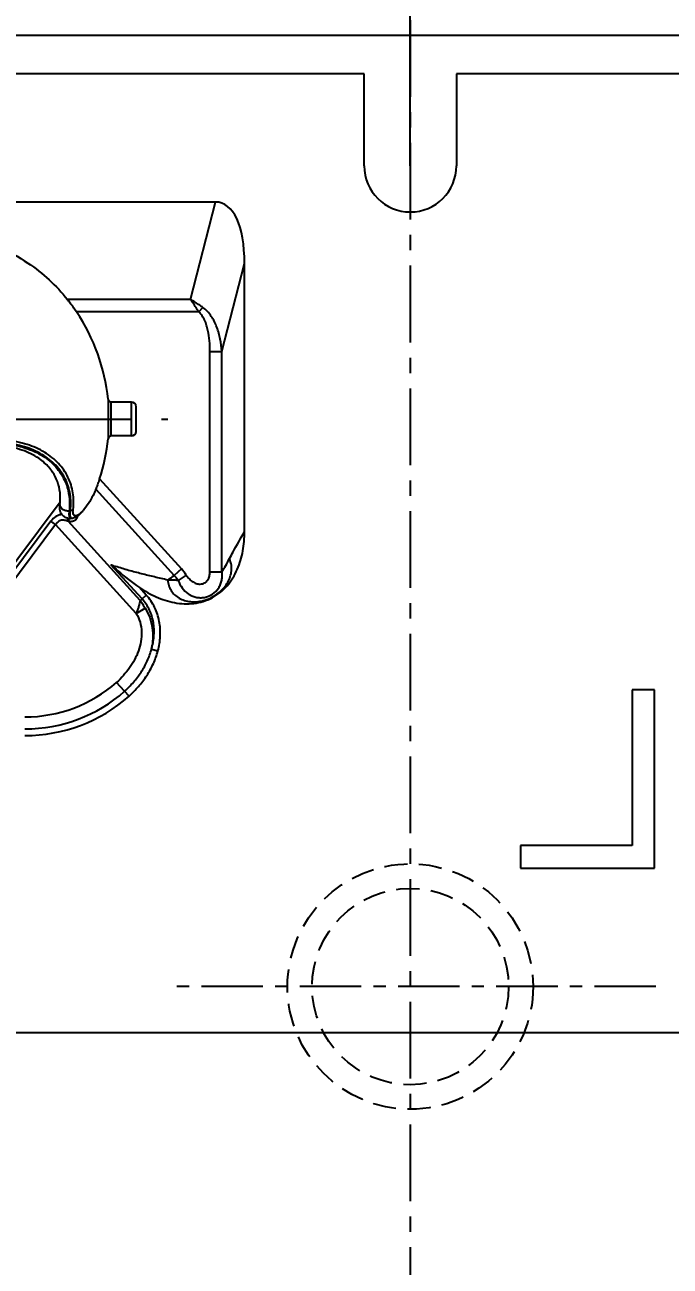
# Model space of a CAD drawing. Header units: millimetres. Extents: x 23075 to 24509, y -21593 to -20579.
# Drawn here: x 24207 to 24249, y -21012.1 to -20931.2 of the extents above; entities that cross this region are included whole.
import ezdxf

# ---------------------------------------------------------------- set-up
doc = ezdxf.new("R2010")
doc.units = ezdxf.units.MM
doc.header["$LTSCALE"] = 8
doc.linetypes.add('CENTER', pattern=[2, 1.25, -0.25, 0.25, -0.25])
doc.linetypes.add('HIDDEN', pattern=[0.375, 0.25, -0.125])
doc.layers.get('DEFPOINTS').update_dxf_attribs({"color": 6})
doc.layers.add('Cav-cor', color=30, linetype='Continuous')
doc.layers.add('CL', color=1, linetype='Continuous')
doc.layers.add('dim', color=3, linetype='Continuous', lineweight=15)
doc.styles.get("Standard").update_dxf_attribs({"font": 'txt.shx', "width": 0.8, "bigfont": 'chineset.shx'})
doc.dimstyles.new('ISO-25', dxfattribs={"dimtxt": 5, "dimasz": 4, "dimexe": 0.3, "dimexo": 0.3, "dimtad": 0, "dimzin": 1, "dimdsep": 46, "dimtxsty": 'Standard', "dimcen": 0, "dimclrd": 3, "dimclre": 3, "dimclrt": 3, "dimazin": 0, "dimtfac": 1, "dimtofl": 0, "dimtmove": 0, "dimatfit": 0, "dimfxl": 0, "dimarcsym": 0})

# ---------------------------------------------------------------- blocks, each defined once
blk = doc.blocks.new('*D27606')
at = {"layer": 'DEFPOINTS', "color": 0}
for p in [(24332.076, -20963.885), (24132.076, -20982.885), (24132.076, -21079.036)]:
    blk.add_point(p, dxfattribs=at)
at = {"layer": 'dim', "color": 3, "lineweight": -2}
for p, q in [((24332.076, -20964.185), (24332.076, -21079.336)), ((24132.076, -20983.185), (24132.076, -21079.336)), ((24136.076, -21079.036), (24222.784, -21079.036)), ((24328.076, -21079.036), (24241.368, -21079.036))]:
    blk.add_line(p, q, dxfattribs=at)
at = {"layer": 'dim', "color": 3}
for points in [[(24136.076, -21078.37), (24136.076, -21079.703), (24132.076, -21079.036)], [(24328.076, -21079.703), (24328.076, -21078.37), (24332.076, -21079.036)]]:
    blk.add_solid(points, dxfattribs=at)
at = {"layer": 'dim', "color": 3, "insert": (24232.076, -21079.036), "char_height": 5, "attachment_point": 5}
blk.add_mtext('200.00', dxfattribs=at)
blk = doc.blocks.new('*D28271')
at = {"layer": 'DEFPOINTS', "color": 0}
for p in [(24132.076, -20982.885), (24267.076, -20996.885), (24267.076, -21022.524)]:
    blk.add_point(p, dxfattribs=at)
at = {"layer": 'dim', "color": 3, "lineweight": -2}
for p, q in [((24132.076, -20983.185), (24132.076, -21022.824)), ((24267.076, -20997.185), (24267.076, -21022.824)), ((24136.076, -21022.524), (24190.284, -21022.524)), ((24263.076, -21022.524), (24208.868, -21022.524))]:
    blk.add_line(p, q, dxfattribs=at)
at = {"layer": 'dim', "color": 3}
for points in [[(24136.076, -21021.858), (24136.076, -21023.191), (24132.076, -21022.524)], [(24263.076, -21023.191), (24263.076, -21021.858), (24267.076, -21022.524)]]:
    blk.add_solid(points, dxfattribs=at)
at = {"layer": 'dim', "color": 3, "insert": (24199.576, -21022.524), "char_height": 5, "attachment_point": 5}
blk.add_mtext('135.00', dxfattribs=at)
blk = doc.blocks.new('*D28272')
at = {"layer": 'DEFPOINTS', "color": 0}
for p in [(24132.076, -20982.885), (24307.076, -20996.885), (24132.076, -21032.238)]:
    blk.add_point(p, dxfattribs=at)
at = {"layer": 'dim', "color": 3, "lineweight": -2}
for p, q in [((24132.076, -20983.185), (24132.076, -21032.538)), ((24307.076, -20997.185), (24307.076, -21032.538)), ((24136.076, -21032.238), (24210.284, -21032.238)), ((24303.076, -21032.238), (24228.868, -21032.238))]:
    blk.add_line(p, q, dxfattribs=at)
at = {"layer": 'dim', "color": 3}
for points in [[(24136.076, -21031.571), (24136.076, -21032.905), (24132.076, -21032.238)], [(24303.076, -21032.905), (24303.076, -21031.571), (24307.076, -21032.238)]]:
    blk.add_solid(points, dxfattribs=at)
at = {"layer": 'dim', "color": 3, "insert": (24219.576, -21032.238), "char_height": 5, "attachment_point": 5}
blk.add_mtext('175.00', dxfattribs=at)

msp = doc.modelspace()

# ---------------------------------------------------------------- linework, layer by layer
at = {"linetype": 'CENTER', "ltscale": 0.5}
msp.add_line((24232.076, -20666.885), (24232.076, -21066.885), dxfattribs=at)
at = {"color": 8, "linetype": 'CENTER', "ltscale": 0.4}
msp.add_line((24248.076, -20993.885), (24216.076, -20993.885), dxfattribs=at)
at = {"color": 8, "linetype": 'HIDDEN', "ltscale": 0.75}
for radius in [8, 6.4]:
    msp.add_circle((24232.076, -20993.885), radius, dxfattribs=at)
at = {"layer": 'Cav-cor', "color": 241}
for p, q in [((24232.076, -20940.385), (24232.076, -20803.885)), ((24272.533, -20931.885), (24179.076, -20931.885)), ((24229.076, -20934.385), (24188.076, -20934.385)), ((24229.076, -20940.385), (24229.076, -20934.385)), ((24263.533, -20934.385), (24235.076, -20934.385)), ((24235.076, -20934.385), (24235.076, -20940.385)), ((24219.394, -20942.738), (24187.21, -20942.738)), ((24217.762, -20949.088), (24219.394, -20942.738)), ((24219.804, -20952.472), (24221.276, -20946.745)), ((24221.276, -20964.235), (24221.276, -20946.745)), ((24217.762, -20949.088), (24209.741, -20949.088)), ((24209.988, -20949.406), (24209.995, -20949.415)), ((24209.995, -20949.415), (24209.988, -20949.406)), ((24218.299, -20949.901), (24210.337, -20949.901)), ((24218.299, -20949.901), (24218.56, -20949.608)), ((24219.024, -20952.472), (24219.804, -20952.472)), ((24219.024, -20966.85), (24219.024, -20952.472)), ((24219.804, -20966.85), (24219.804, -20952.472)), ((24212.391, -20955.599), (24212.391, -20958.171)), ((24213.915, -20955.78), (24212.591, -20955.78)), ((24212.591, -20957.991), (24212.591, -20955.78)), ((24213.915, -20957.991), (24213.915, -20955.78)), ((24214.216, -20957.689), (24214.216, -20956.081)), ((24213.915, -20957.991), (24212.591, -20957.991)), ((24211.592, -20961.46), (24216.699, -20967.082)), ((24211.835, -20960.789), (24211.815, -20960.852)), ((24211.835, -20960.789), (24217.166, -20966.658)), ((24209.262, -20962.312), (24199.181, -20975.799)), ((24209.262, -20962.312), (24209.264, -20962.29)), ((24209.854, -20962.864), (24209.93, -20962.855)), ((24208.667, -20963.546), (24199.355, -20976.004)), ((24208.965, -20963.769), (24199.747, -20976.101)), ((24208.965, -20963.769), (24208.667, -20963.546)), ((24214.222, -20969.556), (24208.965, -20963.769)), ((24214.473, -20968.712), (24209.788, -20963.554)), ((24210.38, -20963.233), (24210.367, -20963.241)), ((24214.6, -20968.616), (24212.576, -20966.388)), ((24220.409, -20966.322), (24220.299, -20965.983)), ((24217.166, -20966.658), (24216.699, -20967.082)), ((24217.482, -20967.063), (24216.958, -20967.412)), ((24219.024, -20966.85), (24219.804, -20966.85)), ((24214.88, -20968.361), (24214.429, -20967.864)), ((24214.6, -20968.616), (24214.88, -20968.361)), ((24214.222, -20969.555), (24214.802, -20969.208)), ((24215.217, -20971.889), (24215.635, -20971.998)), ((24213.468, -20974.634), (24212.944, -20974.057)), ((24247.991, -20974.535), (24246.536, -20974.535)), ((24246.536, -20974.535), (24246.536, -20984.689)), ((24247.991, -20986.175), (24247.991, -20974.535)), ((24213.759, -20974.954), (24213.468, -20974.634)), ((24246.536, -20984.689), (24239.261, -20984.689)), ((24239.261, -20984.689), (24239.261, -20986.175)), ((24239.261, -20986.175), (24247.991, -20986.175)), ((24144.076, -20996.885), (24320.076, -20996.885))]:
    msp.add_line(p, q, dxfattribs=at)
for centre, radius, start, end in [((24232.076, -20940.385), 3, 180, 0), ((24197.105, -20959.198), 16.183, 37.91637, 38.66289), ((24201.001, -20956.091), 11.201, 36.64506, 38.69473), ((24202.866, -20954.715), 8.883, 36.70202, 37.93779), ((24200.132, -20956.722), 12.274, 33.7553, 36.53316), ((24199.895, -20956.885), 12.562, 5.87521, 33.77332), ((24212.591, -20955.579), 0.201, 185.87517, 269.99983), ((24213.915, -20956.081), 0.301, 0, 90), ((24199.895, -20956.885), 12.562, 341.89343, 354.12479), ((24212.591, -20958.192), 0.201, 90.00017, 174.12483), ((24213.915, -20957.689), 0.301, 270, 0), ((24205.298, -20958.865), 6.808, 337.48205, 337.59658), ((24210.227, -20962.826), 0.386, 291.04761, 292.60367), ((24208.965, -20961.358), 2.335, 318.86139, 319.93389), ((24206.99, -20959.754), 4.889, 319.96081, 320.43901), ((24209.888, -20962.732), 0.635, 259.77956, 265.00646), ((24208.039, -20972.203), 8.824, 78.19706, 78.56851), ((24209.891, -20962.682), 0.686, 265.07815, 274.91013), ((24209.743, -20960.648), 2.724, 275.83806, 276.44625), ((24209.799, -20961.144), 2.225, 276.44266, 277.27534), ((24209.832, -20961.41), 1.957, 277.28752, 277.6161), ((24114.636, -20826.942), 173.367, 305.89563, 306.06568), ((24214.917, -20968.744), 2.437, 33.12146, 42.99117), ((24214.623, -20968.968), 3.435, 33.67744, 42.25161), ((24244.144, -21007.889), 49.145, 126.95299, 127.1384), ((24206.968, -20967.243), 9.063, 269.99478, 311.2619), ((24206.968, -20967.244), 9.842, 269.99458, 311.33436), ((24206.968, -20967.244), 10.274, 269.9947, 311.3793)]:
    msp.add_arc(centre, radius, start, end, dxfattribs=at)
msp.add_ellipse((24217.812, -20950.114), major_axis=(1.886, 7.338), ratio=0.395965, start_param=-0.994998, end_param=0.101435, dxfattribs=at)
for points, knots in [([(24198.617, -20944.581), (24199.368, -20944.509), (24200.883, -20944.492), (24203.119, -20944.85), (24205.245, -20945.578), (24206.552, -20946.3), (24207.162, -20946.714)], [0, 0, 0, 0, 0.252227, 0.503826, 0.753454, 1, 1, 1, 1]), ([(24207.162, -20946.714), (24207.651, -20947.045), (24208.574, -20947.774), (24209.378, -20948.634), (24209.741, -20949.088)], [0, 0, 0, 0, 0.503377, 1, 1, 1, 1]), ([(24218.299, -20949.901), (24218.255, -20949.831), (24218.083, -20949.556), (24217.903, -20949.285), (24217.762, -20949.088)], [0, 0, 0, 0, 0.254853, 1, 1, 1, 1]), ([(24218.56, -20949.608), (24218.494, -20949.562), (24218.234, -20949.38), (24217.967, -20949.209), (24217.762, -20949.088)], [0, 0, 0, 0, 0.251666, 1, 1, 1, 1]), ([(24219.024, -20952.472), (24219.024, -20952.244), (24219.007, -20951.788), (24218.927, -20951.222), (24218.812, -20950.779), (24218.693, -20950.458), (24218.531, -20950.155), (24218.384, -20949.977), (24218.299, -20949.901)], [0, 0, 0, 0, 0.250055, 0.500044, 0.625094, 0.750133, 0.875124, 1, 1, 1, 1]), ([(24219.804, -20952.472), (24219.783, -20952.206), (24219.712, -20951.675), (24219.534, -20951.027), (24219.321, -20950.534), (24219.055, -20950.07), (24218.778, -20949.763), (24218.56, -20949.608)], [0, 0, 0, 0, 0.249632, 0.499454, 0.624618, 0.749922, 1, 1, 1, 1]), ([(24210.112, -20962.777), (24210.156, -20962.418), (24210.15, -20961.691), (24209.823, -20960.647), (24209.184, -20959.728), (24208.259, -20958.993), (24207.089, -20958.485), (24205.735, -20958.225), (24204.258, -20958.198), (24202.712, -20958.366), (24201.141, -20958.68), (24199.577, -20959.093), (24198.054, -20959.585), (24196.837, -20960.069), (24195.922, -20960.505), (24195.28, -20960.848), (24194.676, -20961.203), (24194.109, -20961.563), (24193.582, -20961.925), (24193.097, -20962.287), (24192.662, -20962.654), (24192.406, -20962.92), (24192.295, -20963.059)], [0, 0, 0, 0, 0.05006, 0.09908, 0.149244, 0.202567, 0.26057, 0.323912, 0.392213, 0.464308, 0.538678, 0.61376, 0.688045, 0.760044, 0.794739, 0.828333, 0.860699, 0.891704, 0.921228, 0.949159, 0.975411, 1, 1, 1, 1]), ([(24209.93, -20962.855), (24209.973, -20962.5), (24209.966, -20961.782), (24209.639, -20960.751), (24209.003, -20959.846), (24208.08, -20959.125), (24206.914, -20958.637), (24205.565, -20958.397), (24204.098, -20958.389), (24203.096, -20958.509), (24202.586, -20958.592)], [0, 0, 0, 0, 0.107459, 0.212708, 0.320488, 0.435231, 0.560314, 0.697105, 0.844579, 1, 1, 1, 1]), ([(24207.991, -20959.531), (24207.67, -20959.293), (24207.11, -20959.005), (24206.293, -20958.761), (24205.608, -20958.637), (24204.886, -20958.58), (24204.138, -20958.587), (24203.375, -20958.651), (24202.865, -20958.724), (24202.609, -20958.764)], [0, 0, 0, 0, 0.214898, 0.33348, 0.458402, 0.58857, 0.72288, 0.860319, 1, 1, 1, 1]), ([(24202.641, -20958.632), (24203.157, -20958.55), (24204.168, -20958.434), (24205.645, -20958.456), (24206.995, -20958.719), (24207.8, -20959.083), (24208.151, -20959.307)], [0, 0, 0, 0, 0.276312, 0.537839, 0.77959, 1, 1, 1, 1]), ([(24209.264, -20962.29), (24209.285, -20962.028), (24209.267, -20961.505), (24209.04, -20960.753), (24208.615, -20960.072), (24208.216, -20959.698), (24207.991, -20959.531)], [0, 0, 0, 0, 0.248842, 0.488878, 0.735126, 1, 1, 1, 1]), ([(24208.151, -20959.307), (24208.457, -20959.502), (24209.008, -20959.961), (24209.593, -20960.841), (24209.891, -20961.833), (24209.895, -20962.523), (24209.854, -20962.864)], [0, 0, 0, 0, 0.262099, 0.509531, 0.752082, 1, 1, 1, 1]), ([(24211.587, -20961.472), (24211.532, -20961.605), (24211.307, -20962.098), (24211.013, -20962.56), (24210.759, -20962.867)], [0, 0, 0, 0, 0.264478, 1, 1, 1, 1]), ([(24211.814, -20960.852), (24211.778, -20960.962), (24211.707, -20961.165), (24211.63, -20961.367), (24211.592, -20961.46)], [0, 0, 0, 0, 0.533577, 1, 1, 1, 1]), ([(24209.248, -20962.452), (24209.249, -20962.44), (24209.255, -20962.393), (24209.259, -20962.346), (24209.262, -20962.312)], [0, 0, 0, 0, 0.265527, 1, 1, 1, 1]), ([(24209.378, -20963.106), (24209.312, -20963.116), (24209.178, -20963.149), (24208.919, -20963.272), (24208.756, -20963.427), (24208.667, -20963.546)], [0, 0, 0, 0, 0.234685, 0.479253, 1, 1, 1, 1]), ([(24209.378, -20963.106), (24209.345, -20963.06), (24209.291, -20962.958), (24209.232, -20962.738), (24209.235, -20962.564), (24209.248, -20962.452)], [0, 0, 0, 0, 0.250626, 0.501886, 1, 1, 1, 1]), ([(24209.248, -20962.452), (24209.246, -20962.48), (24209.252, -20962.539), (24209.286, -20962.622), (24209.345, -20962.699), (24209.453, -20962.788), (24209.626, -20962.86), (24209.778, -20962.871), (24209.854, -20962.864)], [0, 0, 0, 0, 0.103169, 0.211547, 0.327693, 0.452504, 0.721729, 1, 1, 1, 1]), ([(24209.775, -20963.357), (24209.696, -20963.343), (24209.543, -20963.284), (24209.424, -20963.171), (24209.378, -20963.106)], [0, 0, 0, 0, 0.502399, 1, 1, 1, 1]), ([(24209.854, -20962.864), (24209.846, -20962.935), (24209.838, -20963.035), (24209.842, -20963.159), (24209.851, -20963.231), (24209.866, -20963.287), (24209.888, -20963.329), (24209.916, -20963.357), (24209.939, -20963.364), (24209.95, -20963.365)], [0, 0, 0, 0, 0.394355, 0.551936, 0.682782, 0.788255, 0.871605, 0.938857, 1, 1, 1, 1]), ([(24210.013, -20963.339), (24209.991, -20963.327), (24209.963, -20963.294), (24209.94, -20963.238), (24209.921, -20963.157), (24209.914, -20963.027), (24209.922, -20962.917), (24209.93, -20962.855)], [0, 0, 0, 0, 0.146822, 0.24046, 0.351885, 0.634625, 1, 1, 1, 1]), ([(24210.112, -20962.777), (24210.101, -20962.788), (24210.048, -20962.83), (24209.981, -20962.85), (24209.93, -20962.855)], [0, 0, 0, 0, 0.231855, 1, 1, 1, 1]), ([(24210.186, -20963.176), (24210.144, -20963.144), (24210.108, -20963.049), (24210.1, -20962.912), (24210.106, -20962.825), (24210.112, -20962.777)], [0, 0, 0, 0, 0.376992, 0.654443, 1, 1, 1, 1]), ([(24210.365, -20963.186), (24210.334, -20963.198), (24210.285, -20963.21), (24210.223, -20963.199), (24210.197, -20963.185), (24210.186, -20963.176)], [0, 0, 0, 0, 0.536832, 0.770292, 1, 1, 1, 1]), ([(24210.724, -20962.895), (24210.668, -20962.959), (24210.583, -20963.047), (24210.461, -20963.138), (24210.403, -20963.17), (24210.375, -20963.182)], [0, 0, 0, 0, 0.565351, 0.79939, 1, 1, 1, 1]), ([(24210.733, -20962.899), (24210.682, -20962.959), (24210.576, -20963.076), (24210.456, -20963.18), (24210.392, -20963.225)], [0, 0, 0, 0, 0.50095, 1, 1, 1, 1]), ([(24209.788, -20963.554), (24209.718, -20963.527), (24209.574, -20963.483), (24209.38, -20963.473), (24209.23, -20963.517), (24209.126, -20963.579), (24209.036, -20963.665), (24208.987, -20963.733), (24208.965, -20963.769)], [0, 0, 0, 0, 0.239629, 0.481023, 0.605289, 0.733561, 0.865731, 1, 1, 1, 1]), ([(24209.788, -20963.554), (24209.785, -20963.539), (24209.773, -20963.474), (24209.772, -20963.407), (24209.775, -20963.357)], [0, 0, 0, 0, 0.237529, 1, 1, 1, 1]), ([(24209.844, -20963.566), (24209.841, -20963.55), (24209.83, -20963.484), (24209.829, -20963.416), (24209.833, -20963.365)], [0, 0, 0, 0, 0.237181, 1, 1, 1, 1]), ([(24210.259, -20963.468), (24210.235, -20963.491), (24210.179, -20963.533), (24210.04, -20963.586), (24209.921, -20963.582), (24209.844, -20963.566)], [0, 0, 0, 0, 0.229191, 0.467392, 1, 1, 1, 1]), ([(24210.02, -20963.358), (24210.014, -20963.359), (24209.991, -20963.361), (24209.968, -20963.363), (24209.95, -20963.365)], [0, 0, 0, 0, 0.243329, 1, 1, 1, 1]), ([(24210.184, -20963.329), (24210.177, -20963.331), (24210.146, -20963.34), (24210.115, -20963.347), (24210.092, -20963.35)], [0, 0, 0, 0, 0.245187, 1, 1, 1, 1]), ([(24210.367, -20963.241), (24210.352, -20963.251), (24210.294, -20963.286), (24210.232, -20963.314), (24210.184, -20963.329)], [0, 0, 0, 0, 0.257434, 1, 1, 1, 1]), ([(24210.334, -20963.371), (24210.329, -20963.38), (24210.308, -20963.415), (24210.282, -20963.447), (24210.259, -20963.468)], [0, 0, 0, 0, 0.253414, 1, 1, 1, 1]), ([(24210.385, -20963.236), (24210.381, -20963.248), (24210.369, -20963.294), (24210.352, -20963.339), (24210.334, -20963.371)], [0, 0, 0, 0, 0.255941, 1, 1, 1, 1]), ([(24210.392, -20963.225), (24210.39, -20963.226), (24210.385, -20963.228), (24210.385, -20963.233), (24210.385, -20963.236)], [0, 0, 0, 0, 0.475181, 1, 1, 1, 1]), ([(24214.429, -20967.864), (24214.774, -20968.101), (24215.506, -20968.518), (24216.511, -20968.844), (24217.345, -20968.943), (24217.976, -20968.922), (24218.595, -20968.795), (24219.179, -20968.554), (24219.707, -20968.206), (24220.16, -20967.766), (24220.53, -20967.255), (24220.916, -20966.508), (24221.209, -20965.493), (24221.276, -20964.654), (24221.276, -20964.235)], [0, 0, 0, 0, 0.124995, 0.249887, 0.312432, 0.374964, 0.437485, 0.499996, 0.562507, 0.625026, 0.687558, 0.750102, 0.875, 1, 1, 1, 1]), ([(24220.3, -20965.983), (24220.379, -20965.835), (24220.697, -20965.248), (24221.028, -20964.668), (24221.276, -20964.235)], [0, 0, 0, 0, 0.252386, 1, 1, 1, 1]), ([(24212.576, -20966.388), (24212.601, -20966.396), (24212.638, -20966.407), (24212.688, -20966.427), (24212.725, -20966.444), (24212.761, -20966.461), (24212.81, -20966.478), (24212.848, -20966.486), (24212.873, -20966.493)], [0, 0, 0, 0, 0.24824, 0.375502, 0.505524, 0.634353, 0.758349, 1, 1, 1, 1]), ([(24212.576, -20966.388), (24212.722, -20966.52), (24213.314, -20967.043), (24213.939, -20967.53), (24214.429, -20967.864)], [0, 0, 0, 0, 0.249446, 1, 1, 1, 1]), ([(24216.283, -20967.384), (24216.29, -20967.504), (24216.334, -20967.741), (24216.484, -20968.069), (24216.713, -20968.35), (24217.01, -20968.571), (24217.362, -20968.724), (24217.753, -20968.804), (24218.167, -20968.807), (24218.732, -20968.711), (24219.403, -20968.412), (24219.941, -20967.918), (24220.241, -20967.444), (24220.386, -20967.072), (24220.448, -20966.693), (24220.432, -20966.442), (24220.409, -20966.322)], [0, 0, 0, 0, 0.056824, 0.112695, 0.168824, 0.226365, 0.286171, 0.348659, 0.413787, 0.481112, 0.618724, 0.754498, 0.819763, 0.882403, 0.942352, 1, 1, 1, 1]), ([(24219.804, -20966.85), (24219.89, -20966.71), (24220.059, -20966.423), (24220.221, -20966.132), (24220.3, -20965.983)], [0, 0, 0, 0, 0.494358, 1, 1, 1, 1]), ([(24216.283, -20967.384), (24215.996, -20967.315), (24215.426, -20967.182), (24214.713, -20967.014), (24214.148, -20966.868), (24213.58, -20966.711), (24213.154, -20966.587), (24212.873, -20966.493)], [0, 0, 0, 0, 0.250761, 0.498586, 0.622686, 0.747428, 1, 1, 1, 1]), ([(24216.958, -20967.412), (24217.024, -20967.583), (24217.195, -20967.911), (24217.524, -20968.241), (24217.843, -20968.421), (24218.107, -20968.509), (24218.385, -20968.543), (24218.761, -20968.512), (24219.209, -20968.333), (24219.549, -20967.994), (24219.724, -20967.664), (24219.804, -20967.398), (24219.832, -20967.123), (24219.818, -20966.94), (24219.804, -20966.85)], [0, 0, 0, 0, 0.124333, 0.247259, 0.309024, 0.371236, 0.434089, 0.497593, 0.624973, 0.75145, 0.814136, 0.8763, 0.938174, 1, 1, 1, 1]), ([(24217.482, -20967.063), (24217.534, -20967.141), (24217.65, -20967.29), (24217.862, -20967.479), (24218.111, -20967.615), (24218.348, -20967.658), (24218.535, -20967.631), (24218.667, -20967.578), (24218.783, -20967.494), (24218.907, -20967.352), (24219.003, -20967.132), (24219.024, -20966.944), (24219.024, -20966.85)], [0, 0, 0, 0, 0.125209, 0.25035, 0.375331, 0.499987, 0.562556, 0.625114, 0.687676, 0.750256, 0.874999, 1, 1, 1, 1]), ([(24216.958, -20967.412), (24216.845, -20967.4), (24216.62, -20967.388), (24216.395, -20967.38), (24216.283, -20967.384)], [0, 0, 0, 0, 0.502238, 1, 1, 1, 1]), ([(24214.473, -20968.712), (24214.466, -20968.776), (24214.438, -20968.91), (24214.38, -20969.116), (24214.306, -20969.334), (24214.251, -20969.481), (24214.222, -20969.555)], [0, 0, 0, 0, 0.2203, 0.464869, 0.727601, 1, 1, 1, 1]), ([(24214.473, -20968.712), (24214.532, -20968.791), (24214.645, -20968.955), (24214.751, -20969.123), (24214.802, -20969.208)], [0, 0, 0, 0, 0.499086, 1, 1, 1, 1]), ([(24215.217, -20971.889), (24215.296, -20971.611), (24215.405, -20971.037), (24215.378, -20970.16), (24215.124, -20969.318), (24214.795, -20968.829), (24214.6, -20968.616)], [0, 0, 0, 0, 0.250137, 0.500239, 0.750193, 1, 1, 1, 1]), ([(24215.635, -20971.998), (24215.717, -20971.686), (24215.821, -20971.045), (24215.764, -20970.071), (24215.463, -20969.141), (24215.096, -20968.6), (24214.88, -20968.361)], [0, 0, 0, 0, 0.250185, 0.500287, 0.750216, 1, 1, 1, 1]), ([(24214.222, -20969.556), (24214.33, -20969.736), (24214.497, -20970.128), (24214.593, -20970.757), (24214.548, -20971.391), (24214.331, -20972.207), (24213.82, -20973.143), (24213.251, -20973.768), (24212.945, -20974.056)], [0, 0, 0, 0, 0.12499, 0.250031, 0.375134, 0.500274, 0.749981, 1, 1, 1, 1]), ([(24214.802, -20969.208), (24214.923, -20969.405), (24215.123, -20969.827), (24215.289, -20970.505), (24215.323, -20971.202), (24215.264, -20971.663), (24215.217, -20971.889)], [0, 0, 0, 0, 0.250261, 0.500371, 0.750294, 1, 1, 1, 1]), ([(24213.468, -20974.634), (24213.668, -20974.446), (24214.052, -20974.051), (24214.554, -20973.395), (24214.959, -20972.674), (24215.147, -20972.155), (24215.217, -20971.889)], [0, 0, 0, 0, 0.25006, 0.500075, 0.75005, 1, 1, 1, 1]), ([(24213.759, -20974.953), (24213.975, -20974.751), (24214.388, -20974.326), (24214.926, -20973.619), (24215.359, -20972.843), (24215.561, -20972.284), (24215.635, -20971.998)], [0, 0, 0, 0, 0.250054, 0.500065, 0.750041, 1, 1, 1, 1])]:
    msp.add_open_spline(points, degree=3, knots=knots, dxfattribs=at)
at = {"layer": 'CL', "color": 6, "linetype": 'CENTER'}
msp.add_line((24155.861, -20956.885), (24216.292, -20956.885), dxfattribs=at)

# ---------------------------------------------------------------- dimensions: what is measured, and where the dimension line sits
at = {"layer": 'dim'}
dim = msp.add_linear_dim(base=(24132.076, -21079.036), p1=(24332.076, -20963.885), p2=(24132.076, -20982.885), angle=180, dimstyle='ISO-25', dxfattribs=at)
dim.commit()
dim.dimension.update_dxf_attribs({"geometry": '*D27606', "text_midpoint": (24232.076, -21079.036)})
for base, p1, p2, picture, middle in [((24267.076, -21022.524), (24132.076, -20982.885), (24267.076, -20996.885), '*D28271', (24199.576, -21022.524)), ((24132.076, -21032.238), (24307.076, -20996.885), (24132.076, -20982.885), '*D28272', (24219.576, -21032.238))]:
    dim = msp.add_linear_dim(base=base, p1=p1, p2=p2, dimstyle='ISO-25', dxfattribs=at)
    dim.commit()
    dim.dimension.update_dxf_attribs({"geometry": picture, "text_midpoint": middle})

doc.saveas('drawing.dxf')
